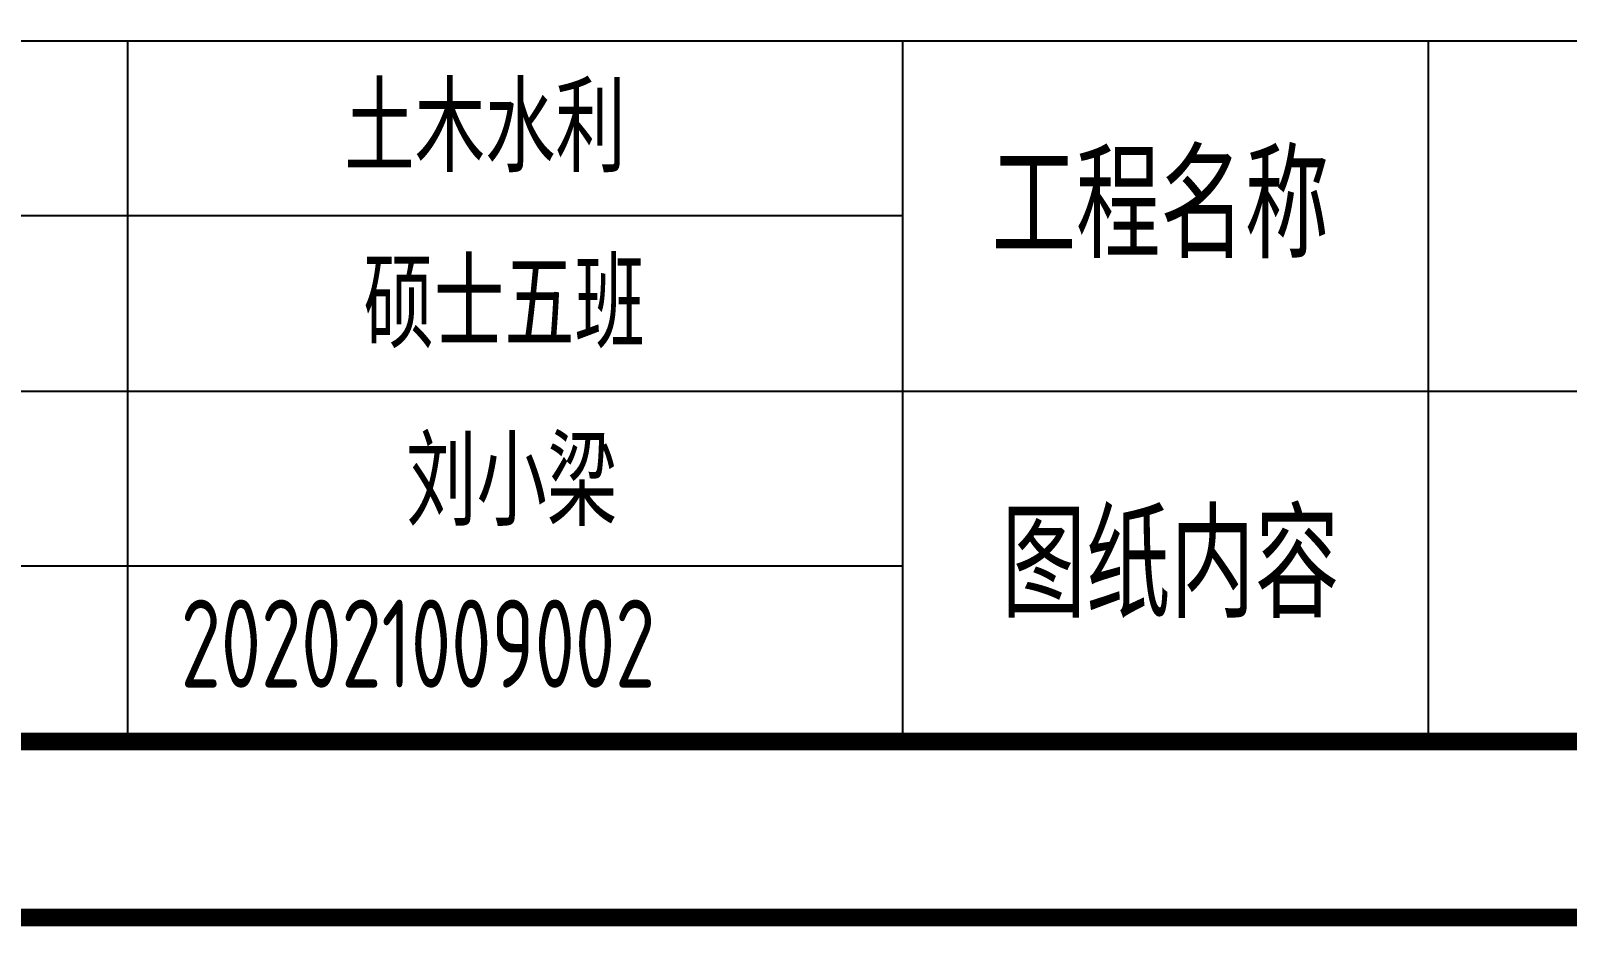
# Model space of a CAD drawing. Extents: x 31132 to 885236, y 345273 to 1212165.
# Drawn here: x 340294 to 345753, y 536341 to 539521 of the extents above; entities that cross this region are included whole.
import ezdxf

# ---------------------------------------------------------------- set-up
doc = ezdxf.new("R2010")
doc.units = 0
doc.header["$LTSCALE"] = 1000
for name, color, linetype in [('PUB_TITLE', 4, 'CONTINUOUS'), ('TEXT', 7, 'CONTINUOUS'), ('TK', 4, 'CONTINUOUS')]:
    doc.layers.add(name, color=color, linetype=linetype)
doc.styles.add('TSSD_Rein', font='tssdeng.shx', dxfattribs={"width": 0.7, "bigfont": 'hztxt.shx'})

msp = doc.modelspace()

# ---------------------------------------------------------------- linework, layer by layer
at = {"layer": 'PUB_TITLE', "color": 4}
for p, q in [((338975.3, 539484.75), (353037.8, 539484.75)), ((340637.7, 539484.75), (340637.7, 536997.28)), ((343391.17, 539484.75), (343391.17, 536997.28)), ((345258.23, 539484.75), (345258.23, 536997.28)), ((343391.17, 538862.89), (338975.3, 538862.89)), ((338975.3, 538241.02), (353037.8, 538241.02)), ((343391.17, 537619.15), (338975.3, 537619.15))]:
    msp.add_line(p, q, dxfattribs=at)
at = {"layer": 'TK', "const_width": 62.5}
for points in [[(301162.8, 536372.28), (301162.8, 573497.28), (353662.8, 573497.28), (353662.8, 536372.28)], [(304287.8, 536997.28), (304287.8, 572872.28), (353037.8, 572872.28), (353037.8, 536997.28)]]:
    msp.add_lwpolyline(points, close=True, dxfattribs=at)

# ---------------------------------------------------------------- texts
at = {"layer": 'TEXT', "lineweight": 20, "style": 'TSSD_Rein'}
for s, height, width, p in [('土木水利', 312.5, 0.8, (341407.95, 539018.67)), ('工程名称', 375, 0.8, (343707.41, 538713.12)), ('硕士五班', 312.5, 0.8, (341476.04, 538393.22)), ('刘小梁', 312.5, 0.8, (341627.6, 537762.75)), ('图纸内容', 375, 0.8, (343743.02, 537436.34)), ('202021009002', 312.5, 0.7, (340826.69, 537188.35))]:
    msp.add_text(s, height=height, dxfattribs=dict(at, width=width)).set_placement(p)

doc.saveas('drawing.dxf')
